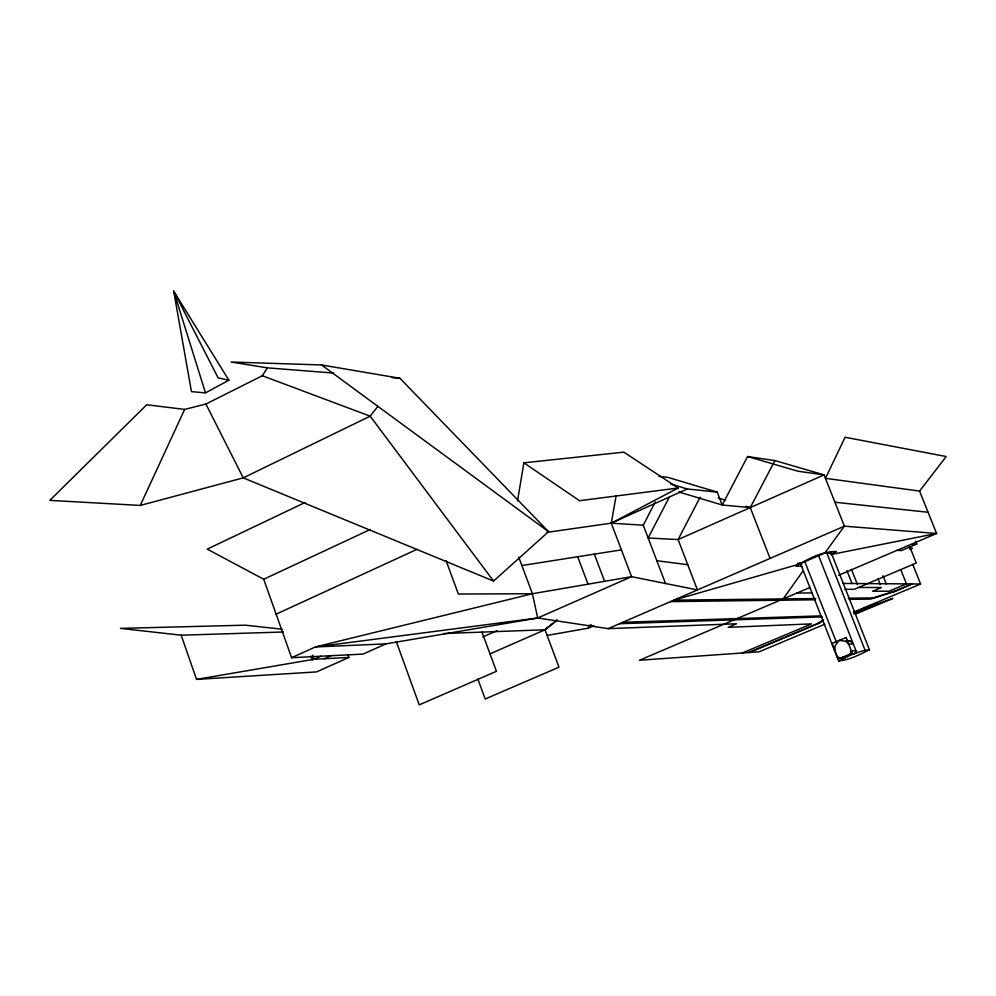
<?xml version="1.0" encoding="UTF-8"?>
<svg xmlns="http://www.w3.org/2000/svg" width="996" height="996" viewBox="0 0 996 996"><rect width="100%" height="100%" fill="white"/><g stroke="black" fill="none" stroke-linecap="round" stroke-linejoin="round"><path stroke-width="1.49" d="M834.698 650.052L835.283 645.408L839.242 640.391L845.48 641.163L848.729 644.238L853.298 643.914L850.074 640.864L846.351 640.403M517.509 500.888L523.884 462.829L623.845 452.147L678.164 488.003L611.27 523.174L546.742 532.374M616.088 495.971L611.27 523.174L631.589 576.672L697.437 589.931L678.102 539.558L700.076 497.29M589.146 625.251L588.2 628.19L546.879 635.473M184.646 409.418L146.736 404.75L49.8 500.378L140.262 505.433L184.646 409.418L205.911 404.04L262.322 375.741L267.364 367.86L333.635 373.064M665.527 583.507L643.267 525.216L655.256 501.996M669.362 497.041L648.147 538.014L678.102 539.558L824.09 474.88L844.384 526.187L824.8 553.041L798.705 564.284L673.856 600.152L815.749 598.559M747.548 456.529L798.082 471.245L824.09 474.88L774.9 460.588L747.548 456.529L722.237 505.022L678.699 491.949M774.9 460.588L750.262 507.587L770.07 558.42M783.155 598.932L803.249 570.683M919.569 491.09L946.2 456.529L845.106 437.256L825.447 478.317L919.569 491.09L936.589 533.47L838.57 575.29M377.858 406.393L370.176 416.179L243.248 477.868L140.262 505.433M546.916 627.368L545.024 629.783L489.945 653.899M591.101 624.529L588.2 628.19L593.84 625.725M849.177 599.343L870.653 599.082L893.823 591.798L911.664 583.942M205.911 404.04L243.248 477.868L493.555 581.054L548.559 531.69L399.906 378.268L321.534 364.959L231.084 362.021L267.364 367.86M556.963 619.935L545.024 629.783L443.83 633.518M556.988 620.284L545.024 629.783L558.98 667.196L485.189 699.005L477.856 679.048M831.735 554.573L836.366 551.498C821.961 551.274 808.005 558.943 795.879 566.189L801.842 566.351M749.552 652.467L819.571 623.023L823.182 620.769M748.581 652.529L817.293 623.633L823.568 619.773M800.186 562.74L838.669 661.008C848.318 656.103 858.527 650.824 869.421 649.765L830.813 551.734M869.421 649.765C859.76 654.658 849.551 659.887 838.669 661.008M205.487 392.897L228.868 380.211L173.702 291.131L191.456 391.627L205.487 392.897L173.702 291.131L218.136 377.87L228.868 380.211M853.734 613.835L871.799 605.879L892.839 598.434L855.589 614.059M305.1 502.482L207.23 549.145L263.728 579.249L291.591 657.709L363.067 654.098L385.888 643.889L537.716 618.006L631.589 576.672L532.399 593.74L315.396 646.952L291.591 657.709M263.728 579.249L370.238 529.499M276.141 614.183L416.901 549.381M745.892 506.279L750.262 507.587L722.237 505.022L717.232 492.099L687.24 488.961L611.27 523.174L643.267 525.216M320.824 656.227L314.051 659.277L196.548 679.384L181.16 635.199L120.392 628.389L245.19 625.177L282.129 629.223M324.235 658.742L330.971 655.717M347.853 654.534L348.886 657.447L316.591 671.902L196.548 679.384M482.861 636.954L497.091 630.667M385.888 643.889L315.396 646.952L537.716 618.006L608.158 628.65L844.384 526.187L936.589 533.47L830.739 554.598M810.146 587.416L639.407 660.261L759.226 651.782L824.912 624.193M915.648 541.152L916.793 544.015L901.442 550.564L897.072 550.327M909.896 549.468L912.573 548.323L909.647 547.763M742.356 652.978L811.479 623.882L728.176 627.343L736.579 623.77L608.158 628.65M893.823 591.798L912.485 583.955M853.472 612.191L920.59 584.005L912.734 564.321M894.458 591.176L873.156 597.924L848.331 598.198M817.293 623.633L819.571 623.023M521.879 565.529L621.417 549.867M678.164 488.003L579.535 500.727L523.884 462.829M847.011 641.063L850.074 640.864M348.886 657.447L314.051 659.277L312.62 655.244M619.562 623.708L822.397 616.885M181.16 635.199L283.536 631.987M622.874 622.276L820.766 615.877M857.867 611.718L856.149 611.768L877.103 602.966L875.372 603.003M870.093 605.917L871.799 605.879M670.495 601.621L815.413 599.779M797.024 593.018L811.939 592.956M537.716 618.006L532.399 593.74L458.359 594.039L446.046 560.574M844.994 589.296L854.269 589.296L916.258 563.039L909.36 545.758M858.589 587.466L881.448 587.515L872.633 591.238L889.129 591.188L906.447 583.905L900.832 569.812M843.201 583.444L920.59 584.005M798.705 564.284L801.668 564.371M797.672 563.238L800.66 563.325L801.444 565.342M824.8 553.041L833.465 553.427M912.498 543.754L916.793 544.015M392.2 377.658L399.906 378.268M834.897 502.221L928.06 512.255M659.016 476.374L667.967 477.408L717.232 492.099M656.825 560.723L687.75 564.707M718.216 498L725.499 500.179M670.868 484.056L687.24 488.961M262.322 375.741L370.176 416.179L493.555 581.054M842.965 656.812L844.994 657.721L840.387 658.119L837.325 656.75M321.534 364.959L548.559 531.69M882.991 575.725L886.34 584.166M878.011 578.863L880.302 584.627M851.443 569.351L857.494 584.677M846.936 570.708L852.016 583.581M826.78 552.929L865.026 650.102M818.538 555.494L856.797 652.841M804.768 561.483L836.516 642.47M594.338 554.125L604.609 581.315M577.692 556.752L588.026 584.166M518.729 557.1L532.399 593.74M481.989 632.099L496.444 671.316L419.241 704.869L396.284 641.548M310.914 655.99L312.458 660.336M851.356 650.936L850.273 654.023L854.842 653.65L855.913 650.575L851.356 650.936M846.09 637.54L832.083 643.366L838.209 659.016L852.252 653.214L846.09 637.54"/></g></svg>
